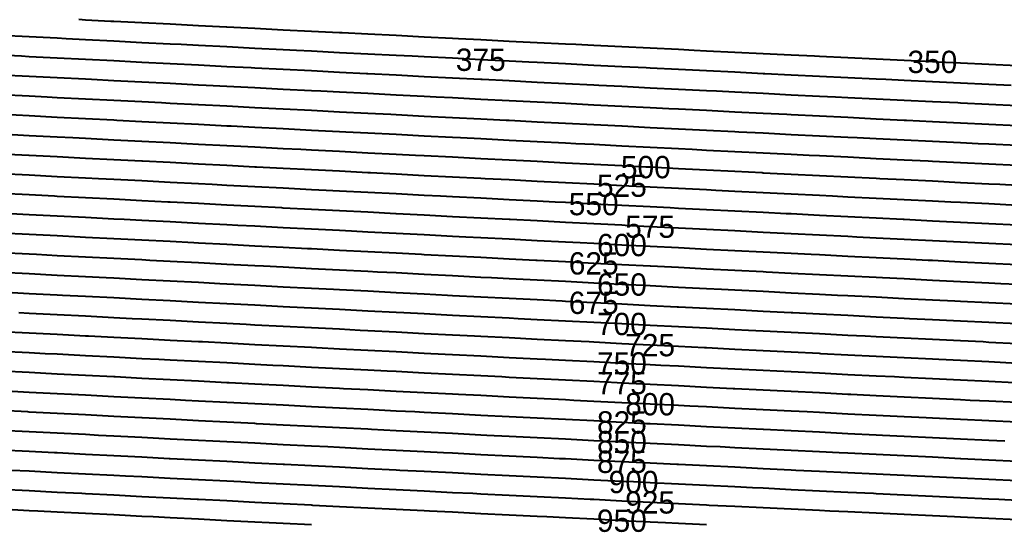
# Model space of a CAD drawing. Header units: metres. Extents: x 228 to 3387, y 31 to 162.
# Drawn here: x 1725.6 to 1835.9, y 90.6 to 147.2 of the extents above; entities that cross this region are included whole.
import ezdxf
from ezdxf.enums import TextEntityAlignment as Align

# ---------------------------------------------------------------- set-up
doc = ezdxf.new("R2010")
doc.units = ezdxf.units.M
for name, color, linetype in [('Vs_350', 7, 'Continuous'), ('Vs_375', 7, 'Continuous'), ('Vs_400', 7, 'Continuous'), ('Vs_425', 7, 'Continuous'), ('Vs_450', 7, 'Continuous'), ('Vs_475', 7, 'Continuous'), ('Vs_500', 7, 'Continuous'), ('Vs_525', 7, 'Continuous'), ('Vs_550', 7, 'Continuous'), ('Vs_575', 7, 'Continuous'), ('Vs_600', 7, 'Continuous'), ('Vs_625', 7, 'Continuous'), ('Vs_650', 7, 'Continuous'), ('Vs_675', 7, 'Continuous'), ('Vs_700', 7, 'Continuous'), ('Vs_725', 7, 'Continuous'), ('Vs_750', 7, 'Continuous'), ('Vs_775', 7, 'Continuous'), ('Vs_800', 7, 'Continuous'), ('Vs_825', 7, 'Continuous'), ('Vs_850', 7, 'Continuous'), ('Vs_875', 7, 'Continuous'), ('Vs_900', 7, 'Continuous'), ('Vs_925', 7, 'Continuous'), ('Vs_950', 7, 'Continuous'), ('Vs_975', 7, 'Continuous')]:
    doc.layers.add(name, color=color, linetype=linetype)

msp = doc.modelspace()

# ---------------------------------------------------------------- linework, layer by layer
at = {"layer": 'Vs_350'}
msp.add_lwpolyline([(1837.34, 142), (1834.17, 142.14), (1831.01, 142.28), (1828.48, 142.4), (1827.85, 142.43), (1824.69, 142.58), (1821.53, 142.73), (1818.37, 142.88), (1815.2, 143.03), (1814.66, 143.06), (1812.04, 143.18), (1808.88, 143.33), (1805.72, 143.49), (1802.56, 143.64), (1801.18, 143.71), (1799.4, 143.8), (1796.23, 143.95), (1793.07, 144.11), (1789.91, 144.26), (1787.91, 144.36), (1786.75, 144.42), (1783.59, 144.58), (1780.43, 144.73), (1777.26, 144.89), (1774.78, 145.02), (1774.1, 145.05), (1770.94, 145.21), (1767.78, 145.37), (1764.62, 145.52), (1761.74, 145.67), (1761.45, 145.68), (1758.29, 145.84), (1755.13, 146), (1751.97, 146.16), (1748.81, 146.32), (1748.77, 146.32), (1745.65, 146.48), (1742.48, 146.64), (1739.32, 146.8), (1736.16, 146.96), (1735.85, 146.97), (1733, 147.12), (1732.25, 147.16)], dxfattribs=at)
at = {"layer": 'Vs_375'}
msp.add_lwpolyline([(1836.65, 139.79), (1834.17, 139.9), (1831.01, 140.05), (1827.85, 140.2), (1824.69, 140.34), (1822.64, 140.44), (1821.53, 140.5), (1818.37, 140.65), (1815.2, 140.8), (1812.04, 140.95), (1809.09, 141.1), (1808.88, 141.11), (1805.72, 141.26), (1802.56, 141.41), (1799.4, 141.57), (1796.23, 141.73), (1795.78, 141.75), (1793.07, 141.88), (1789.91, 142.04), (1786.75, 142.2), (1783.59, 142.35), (1782.64, 142.4), (1780.43, 142.51), (1777.26, 142.67), (1774.1, 142.83), (1770.94, 142.99), (1769.59, 143.06), (1767.78, 143.15), (1764.62, 143.31), (1761.45, 143.46), (1758.29, 143.62), (1756.62, 143.71), (1755.13, 143.78), (1751.97, 143.94), (1748.81, 144.1), (1745.65, 144.26), (1743.71, 144.36), (1742.48, 144.42), (1739.32, 144.58), (1736.16, 144.74), (1733, 144.9), (1730.83, 145.02), (1729.84, 145.07), (1726.68, 145.23), (1723.51, 145.39)], dxfattribs=at)
at = {"layer": 'Vs_400'}
msp.add_lwpolyline([(1837.34, 137.52), (1834.17, 137.67), (1831.01, 137.81), (1830.68, 137.83), (1827.85, 137.96), (1824.69, 138.11), (1821.53, 138.26), (1818.37, 138.42), (1817.01, 138.48), (1815.2, 138.57), (1812.04, 138.72), (1808.88, 138.88), (1805.72, 139.03), (1803.65, 139.14), (1802.56, 139.19), (1799.4, 139.35), (1796.23, 139.5), (1793.07, 139.66), (1790.48, 139.79), (1789.91, 139.82), (1786.75, 139.98), (1783.59, 140.13), (1780.43, 140.29), (1777.43, 140.44), (1777.26, 140.45), (1774.1, 140.61), (1770.94, 140.77), (1767.78, 140.93), (1764.62, 141.09), (1764.46, 141.1), (1761.45, 141.25), (1758.29, 141.41), (1755.13, 141.57), (1751.97, 141.73), (1751.54, 141.75), (1748.81, 141.89), (1745.65, 142.05), (1742.48, 142.21), (1739.32, 142.37), (1738.68, 142.4), (1736.16, 142.53), (1733, 142.69), (1729.84, 142.85), (1726.68, 143.01), (1725.84, 143.06), (1723.51, 143.17)], dxfattribs=at)
at = {"layer": 'Vs_425'}
msp.add_lwpolyline([(1837.34, 135.28), (1834.17, 135.43), (1831.01, 135.58), (1827.85, 135.73), (1824.96, 135.87), (1824.69, 135.88), (1821.53, 136.03), (1818.37, 136.19), (1815.2, 136.34), (1812.04, 136.5), (1811.53, 136.52), (1808.88, 136.65), (1805.72, 136.81), (1802.56, 136.97), (1799.4, 137.12), (1798.33, 137.18), (1796.23, 137.28), (1793.07, 137.44), (1789.91, 137.6), (1786.75, 137.75), (1785.26, 137.83), (1783.59, 137.91), (1780.43, 138.07), (1777.26, 138.23), (1774.1, 138.39), (1772.28, 138.48), (1770.94, 138.55), (1767.78, 138.71), (1764.62, 138.87), (1761.45, 139.03), (1759.37, 139.14), (1758.29, 139.19), (1755.13, 139.35), (1751.97, 139.51), (1748.81, 139.67), (1746.51, 139.79), (1745.65, 139.83), (1742.48, 139.99), (1739.32, 140.15), (1736.16, 140.32), (1733.68, 140.44), (1733, 140.48), (1729.84, 140.64), (1726.68, 140.8), (1723.51, 140.96)], dxfattribs=at)
at = {"layer": 'Vs_450'}
msp.add_lwpolyline([(1837.34, 133.05), (1834.17, 133.2), (1832.97, 133.26), (1831.01, 133.35), (1827.85, 133.5), (1824.69, 133.65), (1821.53, 133.81), (1819.43, 133.91), (1818.37, 133.96), (1815.2, 134.12), (1812.04, 134.27), (1808.88, 134.43), (1806.18, 134.56), (1805.72, 134.59), (1802.56, 134.74), (1799.4, 134.9), (1796.23, 135.06), (1793.09, 135.22), (1793.07, 135.22), (1789.91, 135.38), (1786.75, 135.53), (1783.59, 135.69), (1780.43, 135.85), (1780.1, 135.87), (1777.26, 136.01), (1774.1, 136.17), (1770.94, 136.33), (1767.78, 136.49), (1767.19, 136.52), (1764.62, 136.65), (1761.45, 136.81), (1758.29, 136.97), (1755.13, 137.13), (1754.33, 137.18), (1751.97, 137.3), (1748.81, 137.46), (1745.65, 137.62), (1742.48, 137.78), (1741.5, 137.83), (1739.32, 137.94), (1736.16, 138.1), (1733, 138.26), (1729.84, 138.42), (1728.71, 138.48), (1726.68, 138.59), (1723.51, 138.75)], dxfattribs=at)
at = {"layer": 'Vs_475'}
msp.add_lwpolyline([(1837.34, 130.82), (1834.17, 130.97), (1831.01, 131.12), (1827.85, 131.27), (1827.37, 131.3), (1824.69, 131.43), (1821.53, 131.58), (1818.37, 131.74), (1815.2, 131.89), (1814.05, 131.95), (1812.04, 132.05), (1808.88, 132.21), (1805.72, 132.36), (1802.56, 132.52), (1800.93, 132.6), (1799.4, 132.68), (1796.23, 132.84), (1793.07, 133), (1789.91, 133.16), (1787.93, 133.26), (1786.75, 133.32), (1783.59, 133.48), (1780.43, 133.64), (1777.26, 133.8), (1775, 133.91), (1774.1, 133.96), (1770.94, 134.12), (1767.78, 134.28), (1764.62, 134.44), (1762.14, 134.56), (1761.45, 134.6), (1758.29, 134.76), (1755.13, 134.92), (1751.97, 135.08), (1749.31, 135.22), (1748.81, 135.24), (1745.65, 135.4), (1742.48, 135.56), (1739.32, 135.73), (1736.52, 135.87), (1736.16, 135.89), (1733, 136.05), (1729.84, 136.21), (1726.68, 136.37), (1723.76, 136.52)], dxfattribs=at)
at = {"layer": 'Vs_500'}
msp.add_lwpolyline([(1837.34, 128.59), (1835.39, 128.68), (1834.17, 128.74), (1831.01, 128.89), (1827.85, 129.05), (1824.69, 129.2), (1821.95, 129.34), (1821.53, 129.36), (1818.37, 129.51), (1815.2, 129.67), (1812.04, 129.83), (1808.88, 129.98), (1808.78, 129.99), (1805.72, 130.14), (1802.56, 130.3), (1799.4, 130.46), (1796.23, 130.62), (1795.75, 130.64), (1793.07, 130.78), (1789.91, 130.94), (1786.75, 131.1), (1783.59, 131.26), (1782.82, 131.3), (1780.43, 131.42), (1777.26, 131.58), (1774.1, 131.74), (1770.94, 131.9), (1769.95, 131.95), (1767.78, 132.06), (1764.62, 132.22), (1761.45, 132.38), (1758.29, 132.54), (1757.12, 132.6), (1755.13, 132.7), (1751.97, 132.87), (1748.81, 133.03), (1745.65, 133.19), (1744.33, 133.26), (1742.48, 133.35), (1739.32, 133.51), (1736.16, 133.67), (1733, 133.84), (1731.57, 133.91), (1729.84, 134), (1726.68, 134.16), (1723.51, 134.32)], dxfattribs=at)
at = {"layer": 'Vs_525'}
msp.add_lwpolyline([(1837.34, 126.36), (1834.17, 126.52), (1831.01, 126.67), (1829.91, 126.72), (1827.85, 126.82), (1824.69, 126.98), (1821.53, 127.14), (1818.37, 127.29), (1816.66, 127.38), (1815.2, 127.45), (1812.04, 127.61), (1808.88, 127.76), (1805.72, 127.92), (1803.59, 128.03), (1802.56, 128.08), (1799.4, 128.24), (1796.23, 128.4), (1793.07, 128.56), (1790.64, 128.68), (1789.91, 128.72), (1786.75, 128.88), (1783.59, 129.04), (1780.43, 129.2), (1777.76, 129.34), (1777.26, 129.36), (1774.1, 129.52), (1770.94, 129.68), (1767.78, 129.84), (1764.93, 129.99), (1764.62, 130.01), (1761.45, 130.17), (1758.29, 130.33), (1755.13, 130.49), (1752.13, 130.64), (1751.97, 130.65), (1748.81, 130.81), (1745.65, 130.98), (1742.48, 131.14), (1739.37, 131.3), (1739.32, 131.3), (1736.16, 131.46), (1733, 131.62), (1729.84, 131.79), (1726.68, 131.95), (1726.64, 131.95), (1723.51, 132.11)], dxfattribs=at)
at = {"layer": 'Vs_550'}
msp.add_lwpolyline([(1837.34, 124.14), (1834.17, 124.29), (1831.01, 124.45), (1827.85, 124.6), (1824.69, 124.76), (1824.59, 124.76), (1821.53, 124.92), (1818.37, 125.07), (1815.2, 125.23), (1812.04, 125.39), (1811.46, 125.42), (1808.88, 125.55), (1805.72, 125.71), (1802.56, 125.86), (1799.4, 126.02), (1798.48, 126.07), (1796.23, 126.18), (1793.07, 126.34), (1789.91, 126.5), (1786.75, 126.66), (1785.58, 126.72), (1783.59, 126.82), (1780.43, 126.99), (1777.26, 127.15), (1774.1, 127.31), (1772.74, 127.38), (1770.94, 127.47), (1767.78, 127.63), (1764.62, 127.79), (1761.45, 127.95), (1759.94, 128.03), (1758.29, 128.11), (1755.13, 128.28), (1751.97, 128.44), (1748.81, 128.6), (1747.17, 128.68), (1745.65, 128.76), (1742.48, 128.92), (1739.32, 129.09), (1736.16, 129.25), (1734.44, 129.34), (1733, 129.41), (1729.84, 129.57), (1726.68, 129.74), (1723.51, 129.9)], dxfattribs=at)
at = {"layer": 'Vs_575'}
msp.add_lwpolyline([(1837.34, 121.92), (1834.17, 122.07), (1832.61, 122.15), (1831.01, 122.23), (1827.85, 122.38), (1824.69, 122.54), (1821.53, 122.7), (1819.38, 122.8), (1818.37, 122.85), (1815.2, 123.01), (1812.04, 123.17), (1808.88, 123.33), (1806.35, 123.46), (1805.72, 123.49), (1802.56, 123.65), (1799.4, 123.81), (1796.23, 123.97), (1793.42, 124.11), (1793.07, 124.13), (1789.91, 124.29), (1786.75, 124.45), (1783.59, 124.61), (1780.56, 124.76), (1780.43, 124.77), (1777.26, 124.93), (1774.1, 125.09), (1770.94, 125.25), (1767.78, 125.42), (1767.75, 125.42), (1764.62, 125.58), (1761.45, 125.74), (1758.29, 125.9), (1755.13, 126.06), (1754.98, 126.07), (1751.97, 126.22), (1748.81, 126.39), (1745.65, 126.55), (1742.48, 126.71), (1742.23, 126.72), (1739.32, 126.87), (1736.16, 127.04), (1733, 127.2), (1729.84, 127.36), (1729.52, 127.38), (1726.68, 127.52), (1723.51, 127.69)], dxfattribs=at)
at = {"layer": 'Vs_600'}
msp.add_lwpolyline([(1837.34, 119.7), (1834.17, 119.86), (1831.01, 120.01), (1827.85, 120.17), (1827.37, 120.19), (1824.69, 120.32), (1821.53, 120.48), (1818.37, 120.64), (1815.2, 120.8), (1814.26, 120.84), (1812.04, 120.96), (1808.88, 121.11), (1805.72, 121.27), (1802.56, 121.43), (1801.29, 121.5), (1799.4, 121.59), (1796.23, 121.75), (1793.07, 121.91), (1789.91, 122.07), (1788.41, 122.15), (1786.75, 122.24), (1783.59, 122.4), (1780.43, 122.56), (1777.26, 122.72), (1775.58, 122.8), (1774.1, 122.88), (1770.94, 123.04), (1767.78, 123.2), (1764.62, 123.36), (1762.79, 123.46), (1761.45, 123.53), (1758.29, 123.69), (1755.13, 123.85), (1751.97, 124.01), (1750.04, 124.11), (1748.81, 124.17), (1745.65, 124.34), (1742.48, 124.5), (1739.32, 124.66), (1737.31, 124.76), (1736.16, 124.82), (1733, 124.99), (1729.84, 125.15), (1726.68, 125.31), (1724.61, 125.42)], dxfattribs=at)
at = {"layer": 'Vs_625'}
msp.add_lwpolyline([(1837.34, 117.49), (1835.5, 117.58), (1834.17, 117.64), (1831.01, 117.8), (1827.85, 117.95), (1824.69, 118.11), (1822.25, 118.23), (1821.53, 118.27), (1818.37, 118.42), (1815.2, 118.58), (1812.04, 118.74), (1809.21, 118.88), (1808.88, 118.9), (1805.72, 119.06), (1802.56, 119.22), (1799.4, 119.38), (1796.28, 119.54), (1796.23, 119.54), (1793.07, 119.7), (1789.91, 119.86), (1786.75, 120.02), (1783.59, 120.18), (1783.43, 120.19), (1780.43, 120.34), (1777.26, 120.51), (1774.1, 120.67), (1770.94, 120.83), (1770.62, 120.84), (1767.78, 120.99), (1764.62, 121.15), (1761.45, 121.31), (1758.29, 121.48), (1757.86, 121.5), (1755.13, 121.64), (1751.97, 121.8), (1748.81, 121.96), (1745.65, 122.12), (1745.12, 122.15), (1742.48, 122.29), (1739.32, 122.45), (1736.16, 122.61), (1733, 122.77), (1732.4, 122.8), (1729.84, 122.94), (1726.68, 123.1), (1723.51, 123.26)], dxfattribs=at)
at = {"layer": 'Vs_650'}
msp.add_lwpolyline([(1837.34, 115.28), (1834.17, 115.43), (1831.01, 115.59), (1830.35, 115.62), (1827.85, 115.74), (1824.69, 115.9), (1821.53, 116.06), (1818.37, 116.21), (1817.2, 116.27), (1815.2, 116.37), (1812.04, 116.53), (1808.88, 116.69), (1805.72, 116.85), (1804.21, 116.92), (1802.56, 117.01), (1799.4, 117.17), (1796.23, 117.33), (1793.07, 117.49), (1791.31, 117.58), (1789.91, 117.65), (1786.75, 117.81), (1783.59, 117.97), (1780.43, 118.13), (1778.48, 118.23), (1777.26, 118.29), (1774.1, 118.45), (1770.94, 118.62), (1767.78, 118.78), (1765.69, 118.88), (1764.62, 118.94), (1761.45, 119.1), (1758.29, 119.26), (1755.13, 119.43), (1752.94, 119.54), (1751.97, 119.59), (1748.81, 119.75), (1745.65, 119.91), (1742.48, 120.07), (1740.21, 120.19), (1739.32, 120.24), (1736.16, 120.4), (1733, 120.56), (1729.84, 120.72), (1727.51, 120.84), (1726.68, 120.89), (1723.51, 121.05)], dxfattribs=at)
at = {"layer": 'Vs_675'}
msp.add_lwpolyline([(1837.34, 113.07), (1834.17, 113.22), (1831.01, 113.38), (1827.85, 113.53), (1825.29, 113.66), (1824.69, 113.69), (1821.53, 113.85), (1818.37, 114), (1815.2, 114.16), (1812.2, 114.31), (1812.04, 114.32), (1808.88, 114.48), (1805.72, 114.64), (1802.56, 114.8), (1799.4, 114.96), (1799.25, 114.96), (1796.23, 115.12), (1793.07, 115.28), (1789.91, 115.44), (1786.75, 115.6), (1786.37, 115.62), (1783.59, 115.76), (1780.43, 115.92), (1777.26, 116.08), (1774.1, 116.24), (1773.55, 116.27), (1770.94, 116.4), (1767.78, 116.57), (1764.62, 116.73), (1761.45, 116.89), (1760.77, 116.92), (1758.29, 117.05), (1755.13, 117.21), (1751.97, 117.38), (1748.81, 117.54), (1748.03, 117.58), (1745.65, 117.7), (1742.48, 117.86), (1739.32, 118.02), (1736.16, 118.19), (1735.31, 118.23), (1733, 118.35), (1729.84, 118.51), (1726.68, 118.68), (1723.51, 118.84)], dxfattribs=at)
at = {"layer": 'Vs_700'}
msp.add_lwpolyline([(1837.34, 110.86), (1834.17, 111.01), (1833.55, 111.05), (1831.01, 111.17), (1827.85, 111.32), (1824.69, 111.48), (1821.53, 111.64), (1820.3, 111.7), (1818.37, 111.79), (1815.2, 111.95), (1812.04, 112.11), (1808.88, 112.27), (1807.25, 112.35), (1805.72, 112.43), (1802.56, 112.59), (1799.4, 112.75), (1796.23, 112.91), (1794.31, 113.01), (1793.07, 113.07), (1789.91, 113.23), (1786.75, 113.39), (1783.59, 113.55), (1781.45, 113.66), (1780.43, 113.71), (1777.26, 113.87), (1774.1, 114.03), (1770.94, 114.19), (1768.64, 114.31), (1767.78, 114.36), (1764.62, 114.52), (1761.45, 114.68), (1758.29, 114.84), (1755.87, 114.96), (1755.13, 115), (1751.97, 115.16), (1748.81, 115.33), (1745.65, 115.49), (1743.13, 115.62), (1742.48, 115.65), (1739.32, 115.81), (1736.16, 115.98), (1733, 116.14), (1730.42, 116.27), (1729.84, 116.3), (1726.68, 116.46), (1723.51, 116.63)], dxfattribs=at)
at = {"layer": 'Vs_725'}
msp.add_lwpolyline([(1837.34, 108.66), (1834.17, 108.81), (1831.01, 108.96), (1828.55, 109.09), (1827.85, 109.12), (1824.69, 109.28), (1821.53, 109.43), (1818.37, 109.59), (1815.35, 109.74), (1815.2, 109.75), (1812.04, 109.9), (1808.88, 110.06), (1805.72, 110.22), (1802.56, 110.38), (1802.33, 110.39), (1799.4, 110.54), (1796.23, 110.7), (1793.07, 110.86), (1789.91, 111.02), (1789.41, 111.05), (1786.75, 111.18), (1783.59, 111.34), (1780.43, 111.5), (1777.26, 111.66), (1776.55, 111.7), (1774.1, 111.82), (1770.94, 111.98), (1767.78, 112.15), (1764.62, 112.31), (1763.74, 112.35), (1761.45, 112.47), (1758.29, 112.63), (1755.13, 112.79), (1751.97, 112.95), (1750.98, 113.01), (1748.81, 113.12), (1745.65, 113.28), (1742.48, 113.44), (1739.32, 113.6), (1738.24, 113.66), (1736.16, 113.77), (1733, 113.93), (1729.84, 114.09), (1726.68, 114.25), (1725.53, 114.31)], dxfattribs=at)
at = {"layer": 'Vs_750'}
msp.add_lwpolyline([(1837.04, 106.47), (1834.17, 106.61), (1831.01, 106.76), (1827.85, 106.92), (1824.69, 107.07), (1823.61, 107.13), (1821.53, 107.23), (1818.37, 107.38), (1815.2, 107.54), (1812.04, 107.7), (1810.44, 107.78), (1808.88, 107.86), (1805.72, 108.02), (1802.56, 108.17), (1799.4, 108.33), (1797.43, 108.43), (1796.23, 108.49), (1793.07, 108.65), (1789.91, 108.81), (1786.75, 108.97), (1784.51, 109.09), (1783.59, 109.13), (1780.43, 109.29), (1777.26, 109.45), (1774.1, 109.61), (1771.66, 109.74), (1770.94, 109.78), (1767.78, 109.94), (1764.62, 110.1), (1761.45, 110.26), (1758.86, 110.39), (1758.29, 110.42), (1755.13, 110.58), (1751.97, 110.74), (1748.81, 110.91), (1746.09, 111.05), (1745.65, 111.07), (1742.48, 111.23), (1739.32, 111.39), (1736.16, 111.55), (1733.35, 111.7), (1733, 111.72), (1729.84, 111.88), (1726.68, 112.04), (1723.51, 112.2)], dxfattribs=at)
at = {"layer": 'Vs_775'}
msp.add_lwpolyline([(1837.34, 104.26), (1834.17, 104.41), (1832.08, 104.51), (1831.01, 104.56), (1827.85, 104.72), (1824.69, 104.87), (1821.53, 105.03), (1818.7, 105.17), (1818.37, 105.18), (1815.2, 105.34), (1812.04, 105.5), (1808.88, 105.65), (1805.72, 105.81), (1805.55, 105.82), (1802.56, 105.97), (1799.4, 106.13), (1796.23, 106.29), (1793.07, 106.45), (1792.55, 106.47), (1789.91, 106.61), (1786.75, 106.77), (1783.59, 106.93), (1780.43, 107.09), (1779.63, 107.13), (1777.26, 107.25), (1774.1, 107.41), (1770.94, 107.57), (1767.78, 107.73), (1766.78, 107.78), (1764.62, 107.89), (1761.45, 108.05), (1758.29, 108.21), (1755.13, 108.37), (1753.97, 108.43), (1751.97, 108.53), (1748.81, 108.7), (1745.65, 108.86), (1742.48, 109.02), (1741.2, 109.09), (1739.32, 109.18), (1736.16, 109.34), (1733, 109.51), (1729.84, 109.67), (1728.47, 109.74), (1726.68, 109.83), (1723.51, 109.99)], dxfattribs=at)
at = {"layer": 'Vs_800'}
msp.add_lwpolyline([(1837.34, 102.07), (1834.17, 102.22), (1831.01, 102.37), (1827.85, 102.52), (1827.16, 102.55), (1824.69, 102.67), (1821.53, 102.83), (1818.37, 102.98), (1815.2, 103.14), (1813.81, 103.21), (1812.04, 103.29), (1808.88, 103.45), (1805.72, 103.61), (1802.56, 103.77), (1800.68, 103.86), (1799.4, 103.92), (1796.23, 104.08), (1793.07, 104.24), (1789.91, 104.4), (1787.67, 104.51), (1786.75, 104.56), (1783.59, 104.72), (1780.43, 104.88), (1777.26, 105.04), (1774.76, 105.17), (1774.1, 105.2), (1770.94, 105.36), (1767.78, 105.52), (1764.62, 105.68), (1761.9, 105.82), (1761.45, 105.84), (1758.29, 106), (1755.13, 106.16), (1751.97, 106.33), (1749.09, 106.47), (1748.81, 106.49), (1745.65, 106.65), (1742.48, 106.81), (1739.32, 106.97), (1736.32, 107.13), (1736.16, 107.13), (1733, 107.3), (1729.84, 107.46), (1726.68, 107.62), (1723.58, 107.78)], dxfattribs=at)
at = {"layer": 'Vs_825'}
msp.add_lwpolyline([(1835.94, 99.94), (1834.17, 100.02), (1831.01, 100.17), (1827.85, 100.32), (1824.69, 100.48), (1822.27, 100.59), (1821.53, 100.63), (1818.37, 100.78), (1815.2, 100.94), (1812.04, 101.09), (1808.94, 101.25), (1808.88, 101.25), (1805.72, 101.41), (1802.56, 101.56), (1799.4, 101.72), (1796.23, 101.88), (1795.81, 101.9), (1793.07, 102.04), (1789.91, 102.2), (1786.75, 102.35), (1783.59, 102.51), (1782.81, 102.55), (1780.43, 102.67), (1777.26, 102.83), (1774.1, 102.99), (1770.94, 103.15), (1769.89, 103.21), (1767.78, 103.31), (1764.62, 103.47), (1761.45, 103.63), (1758.29, 103.79), (1757.02, 103.86), (1755.13, 103.96), (1751.97, 104.12), (1748.81, 104.28), (1745.65, 104.44), (1744.21, 104.51), (1742.48, 104.6), (1739.32, 104.76), (1736.16, 104.92), (1733, 105.09), (1731.43, 105.17), (1729.84, 105.25), (1726.68, 105.41), (1723.51, 105.57)], dxfattribs=at)
at = {"layer": 'Vs_850'}
msp.add_lwpolyline([(1837.34, 97.68), (1834.17, 97.83), (1831.02, 97.98), (1831.01, 97.98), (1827.85, 98.13), (1824.69, 98.28), (1821.53, 98.43), (1818.37, 98.59), (1817.4, 98.63), (1815.2, 98.74), (1812.04, 98.89), (1808.88, 99.05), (1805.72, 99.21), (1804.09, 99.29), (1802.56, 99.36), (1799.4, 99.52), (1796.23, 99.68), (1793.07, 99.83), (1790.96, 99.94), (1789.91, 99.99), (1786.75, 100.15), (1783.59, 100.31), (1780.43, 100.47), (1777.95, 100.59), (1777.26, 100.63), (1774.1, 100.79), (1770.94, 100.95), (1767.78, 101.11), (1765.02, 101.25), (1764.62, 101.27), (1761.45, 101.43), (1758.29, 101.59), (1755.13, 101.75), (1752.15, 101.9), (1751.97, 101.91), (1748.81, 102.07), (1745.65, 102.23), (1742.48, 102.39), (1739.33, 102.55), (1739.32, 102.55), (1736.16, 102.71), (1733, 102.88), (1729.84, 103.04), (1726.68, 103.2), (1726.54, 103.21), (1723.51, 103.36)], dxfattribs=at)
at = {"layer": 'Vs_875'}
msp.add_lwpolyline([(1837.34, 95.5), (1834.17, 95.64), (1831.01, 95.79), (1827.85, 95.94), (1826.13, 96.02), (1824.69, 96.09), (1821.53, 96.24), (1818.37, 96.39), (1815.2, 96.54), (1812.54, 96.67), (1812.04, 96.7), (1808.88, 96.85), (1805.72, 97.01), (1802.56, 97.16), (1799.4, 97.32), (1799.23, 97.33), (1796.23, 97.48), (1793.07, 97.63), (1789.91, 97.79), (1786.75, 97.95), (1786.1, 97.98), (1783.59, 98.11), (1780.43, 98.26), (1777.26, 98.42), (1774.1, 98.58), (1773.08, 98.63), (1770.94, 98.74), (1767.78, 98.9), (1764.62, 99.06), (1761.45, 99.22), (1760.14, 99.29), (1758.29, 99.38), (1755.13, 99.54), (1751.97, 99.7), (1748.81, 99.86), (1747.27, 99.94), (1745.65, 100.02), (1742.48, 100.18), (1739.32, 100.34), (1736.16, 100.51), (1734.44, 100.59), (1733, 100.67), (1729.84, 100.83), (1726.68, 100.99), (1723.51, 101.15)], dxfattribs=at)
at = {"layer": 'Vs_900'}
msp.add_lwpolyline([(1837.34, 93.31), (1835.27, 93.41), (1834.17, 93.46), (1831.01, 93.6), (1827.85, 93.75), (1824.69, 93.9), (1821.53, 94.05), (1821.24, 94.06), (1818.37, 94.2), (1815.2, 94.35), (1812.04, 94.5), (1808.88, 94.66), (1807.68, 94.71), (1805.72, 94.81), (1802.56, 94.96), (1799.4, 95.12), (1796.23, 95.28), (1794.38, 95.37), (1793.07, 95.43), (1789.91, 95.59), (1786.75, 95.75), (1783.59, 95.9), (1781.24, 96.02), (1780.43, 96.06), (1777.26, 96.22), (1774.1, 96.38), (1770.94, 96.54), (1768.21, 96.67), (1767.78, 96.7), (1764.62, 96.85), (1761.45, 97.01), (1758.29, 97.17), (1755.27, 97.33), (1755.13, 97.33), (1751.97, 97.49), (1748.81, 97.65), (1745.65, 97.81), (1742.48, 97.97), (1742.38, 97.98), (1739.32, 98.14), (1736.16, 98.3), (1733, 98.46), (1729.84, 98.62), (1729.54, 98.63), (1726.68, 98.78), (1723.51, 98.94)], dxfattribs=at)
at = {"layer": 'Vs_925'}
msp.add_lwpolyline([(1837.34, 91.13), (1834.17, 91.27), (1831.01, 91.42), (1830.33, 91.45), (1827.85, 91.56), (1824.69, 91.71), (1821.53, 91.86), (1818.37, 92.01), (1816.37, 92.1), (1815.2, 92.16), (1812.04, 92.31), (1808.88, 92.46), (1805.72, 92.61), (1802.83, 92.75), (1802.56, 92.77), (1799.4, 92.92), (1796.23, 93.08), (1793.07, 93.23), (1789.91, 93.39), (1789.52, 93.41), (1786.75, 93.54), (1783.59, 93.7), (1780.43, 93.86), (1777.26, 94.02), (1776.38, 94.06), (1774.1, 94.17), (1770.94, 94.33), (1767.78, 94.49), (1764.62, 94.65), (1763.34, 94.71), (1761.45, 94.81), (1758.29, 94.97), (1755.13, 95.13), (1751.97, 95.29), (1750.38, 95.37), (1748.81, 95.45), (1745.65, 95.61), (1742.48, 95.77), (1739.32, 95.93), (1737.49, 96.02), (1736.16, 96.09), (1733, 96.25), (1729.84, 96.41), (1726.68, 96.57), (1724.64, 96.67)], dxfattribs=at)
at = {"layer": 'Vs_950'}
msp.add_lwpolyline([(1802.56, 90.57), (1799.4, 90.72), (1797.97, 90.79), (1796.23, 90.88), (1793.07, 91.03), (1789.91, 91.19), (1786.75, 91.34), (1784.66, 91.45), (1783.59, 91.5), (1780.43, 91.66), (1777.26, 91.81), (1774.1, 91.97), (1771.51, 92.1), (1770.94, 92.13), (1767.78, 92.29), (1764.62, 92.45), (1761.45, 92.6), (1758.46, 92.75), (1758.29, 92.76), (1755.13, 92.92), (1751.97, 93.08), (1748.81, 93.24), (1745.65, 93.4), (1745.49, 93.41), (1742.48, 93.56), (1739.32, 93.72), (1736.16, 93.88), (1733, 94.04), (1732.58, 94.06), (1729.84, 94.2), (1726.68, 94.36), (1723.51, 94.52)], dxfattribs=at)
at = {"layer": 'Vs_975'}
msp.add_lwpolyline([(1758.29, 90.56), (1755.13, 90.72), (1753.57, 90.79), (1751.97, 90.87), (1748.81, 91.03), (1745.65, 91.19), (1742.48, 91.35), (1740.59, 91.45), (1739.32, 91.51), (1736.16, 91.67), (1733, 91.83), (1729.84, 91.99), (1727.67, 92.1), (1726.68, 92.15), (1723.51, 92.31)], dxfattribs=at)

# ---------------------------------------------------------------- texts
at = {"layer": 'Vs_350'}
msp.add_text('350', height=2.5, dxfattribs=at).set_placement((1827.85, 142.43), align=Align.MIDDLE_CENTER)
at = {"layer": 'Vs_375'}
msp.add_text('375', height=2.5, dxfattribs=at).set_placement((1777.26, 142.67), align=Align.MIDDLE_CENTER)
at = {"layer": 'Vs_500'}
msp.add_text('500', height=2.5, dxfattribs=at).set_placement((1795.75, 130.64), align=Align.MIDDLE_CENTER)
at = {"layer": 'Vs_525'}
msp.add_text('525', height=2.5, dxfattribs=at).set_placement((1793.07, 128.56), align=Align.MIDDLE_CENTER)
at = {"layer": 'Vs_550'}
msp.add_text('550', height=2.5, dxfattribs=at).set_placement((1789.91, 126.5), align=Align.MIDDLE_CENTER)
at = {"layer": 'Vs_575'}
msp.add_text('575', height=2.5, dxfattribs=at).set_placement((1796.23, 123.97), align=Align.MIDDLE_CENTER)
at = {"layer": 'Vs_600'}
msp.add_text('600', height=2.5, dxfattribs=at).set_placement((1793.07, 121.91), align=Align.MIDDLE_CENTER)
at = {"layer": 'Vs_625'}
msp.add_text('625', height=2.5, dxfattribs=at).set_placement((1789.91, 119.86), align=Align.MIDDLE_CENTER)
at = {"layer": 'Vs_650'}
msp.add_text('650', height=2.5, dxfattribs=at).set_placement((1793.07, 117.49), align=Align.MIDDLE_CENTER)
at = {"layer": 'Vs_675'}
msp.add_text('675', height=2.5, dxfattribs=at).set_placement((1789.91, 115.44), align=Align.MIDDLE_CENTER)
at = {"layer": 'Vs_700'}
msp.add_text('700', height=2.5, dxfattribs=at).set_placement((1793.07, 113.07), align=Align.MIDDLE_CENTER)
at = {"layer": 'Vs_725'}
msp.add_text('725', height=2.5, dxfattribs=at).set_placement((1796.23, 110.7), align=Align.MIDDLE_CENTER)
at = {"layer": 'Vs_750'}
msp.add_text('750', height=2.5, dxfattribs=at).set_placement((1793.07, 108.65), align=Align.MIDDLE_CENTER)
at = {"layer": 'Vs_775'}
msp.add_text('775', height=2.5, dxfattribs=at).set_placement((1793.07, 106.45), align=Align.MIDDLE_CENTER)
at = {"layer": 'Vs_800'}
msp.add_text('800', height=2.5, dxfattribs=at).set_placement((1796.23, 104.08), align=Align.MIDDLE_CENTER)
at = {"layer": 'Vs_825'}
msp.add_text('825', height=2.5, dxfattribs=at).set_placement((1793.07, 102.04), align=Align.MIDDLE_CENTER)
at = {"layer": 'Vs_850'}
msp.add_text('850', height=2.5, dxfattribs=at).set_placement((1793.07, 99.83), align=Align.MIDDLE_CENTER)
at = {"layer": 'Vs_875'}
msp.add_text('875', height=2.5, dxfattribs=at).set_placement((1793.07, 97.63), align=Align.MIDDLE_CENTER)
at = {"layer": 'Vs_900'}
msp.add_text('900', height=2.5, dxfattribs=at).set_placement((1794.38, 95.37), align=Align.MIDDLE_CENTER)
at = {"layer": 'Vs_925'}
msp.add_text('925', height=2.5, dxfattribs=at).set_placement((1796.23, 93.08), align=Align.MIDDLE_CENTER)
at = {"layer": 'Vs_950'}
msp.add_text('950', height=2.5, dxfattribs=at).set_placement((1793.07, 91.03), align=Align.MIDDLE_CENTER)

doc.saveas('drawing.dxf')
